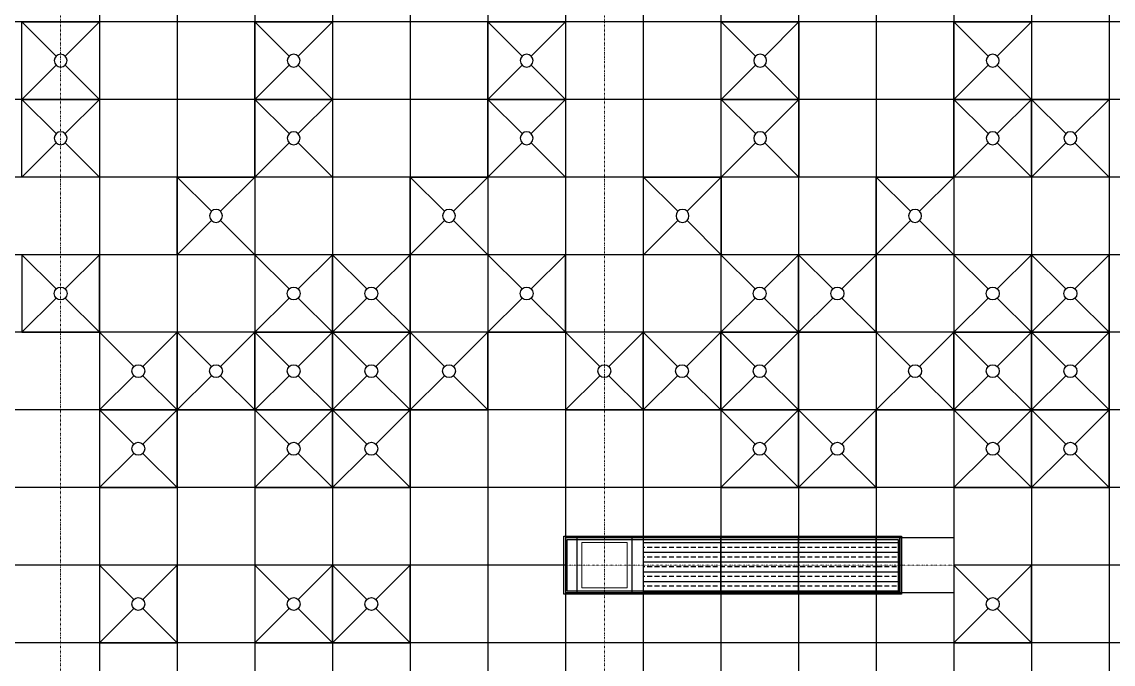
# Model space of a CAD drawing. Extents: x -32000 to 290600, y -111057 to 131250.
# Drawn here: x 217800 to 234661, y 58470 to 68400 of the extents above; entities that cross this region are included whole.
import ezdxf

# ---------------------------------------------------------------- set-up
doc = ezdxf.new("R2010")
doc.units = 0
doc.header["$LTSCALE"] = 5
doc.linetypes.add('H12PL3$0$JJP_三點線', pattern=[0.9, 0.3, -0.15, 0, -0.15, 0, -0.15, 0, -0.15])
for name, color, linetype in [('H12PL3$0$S-COL', 252, 'Continuous'), ('H12PL3$0$S-GRID', 252, 'Continuous'), ('XFDC30-200K$0$A-C-4500 (50K)', 9, 'Continuous'), ('XFDC30-50K$0$A-C-4500 (50K)', 9, 'Continuous'), ('XFDH30-50K$0$A-DR (50k)', 8, 'Continuous'), ('XFDH30-50K$0$A-FFU-1200x1200_FAB B', 8, 'Continuous'), ('XFDP30$0$A-W-P1S (50K)', 9, 'Continuous')]:
    doc.layers.add(name, color=color, linetype=linetype)

# ---------------------------------------------------------------- blocks, each defined once
blk = doc.blocks.new('XFDP30')
at = {"layer": 'XFDP30$0$A-W-P1S (50K)'}
for points in [[(226175, 60450), (231390, 60450), (231390, 59550), (226175, 59550)], [(226225, 60400), (231340, 60400), (231340, 59600), (226225, 59600)]]:
    blk.add_lwpolyline(points, close=True, dxfattribs=at)
blk = doc.blocks.new('H12PL3')
at = {"layer": 'H12PL3$0$S-COL', "lineweight": 0, "flags": 128}
blk.add_lwpolyline([(226450, 59650), (227150, 59650), (227150, 60350), (226450, 60350)], close=True, dxfattribs=at)
at = {"layer": 'H12PL3$0$S-GRID', "linetype": 'H12PL3$0$JJP_三點線', "lineweight": 0}
for p, q in [((218400, 128250), (218400, -28000)), ((226800, 128250), (226800, -28000)), ((-29000, 60000), (289600, 60000))]:
    blk.add_line(p, q, dxfattribs=at)
blk.add_blockref('XFDP30', (0, 0))
blk = doc.blocks.new('XFDC30-50K')
at = {"layer": 'XFDC30-50K$0$A-C-4500 (50K)', "ltscale": 0.3}
for p, q in [((219000, 87000, 0), (219000, 3000, 0)), ((220200, 87000, 0), (220200, 3000, 0)), ((221400, 87000, 0), (221400, 3000, 0)), ((222600, 87000, 0), (222600, 3000, 0)), ((223800, 87000, 0), (223800, 3000, 0)), ((225000, 87000, 0), (225000, 3000, 0)), ((226200, 87000, 0), (226200, 3000, 0)), ((227400, 87000, 0), (227400, 3000, 0)), ((228600, 87000, 0), (228600, 3000, 0)), ((229800, 87000, 0), (229800, 3000, 0)), ((231000, 87000, 0), (231000, 3000, 0)), ((232200, 87000, 0), (232200, 3000, 0)), ((233400, 87000, 0), (233400, 3000, 0)), ((234600, 87000, 0), (234600, 3000, 0)), ((243000, 68400), (174600, 68400)), ((243000, 67200), (174600, 67200)), ((243000, 66000), (174600, 66000)), ((243000, 64800), (174600, 64800)), ((243000, 63600), (174600, 63600)), ((243000, 62400), (174600, 62400)), ((243000, 61200), (174600, 61200)), ((232200, 60425), (226200, 60425)), ((226375, 60425), (226375, 59575)), ((227225, 60425), (227225, 59575)), ((231365, 60425), (231365, 59575)), ((226200, 60000), (215400, 60000)), ((243000, 60000), (232200, 60000)), ((232200, 59575), (226200, 59575)), ((243000, 58800), (174600, 58800))]:
    blk.add_line(p, q, dxfattribs=at)
blk = doc.blocks.new('XFDC30-200K')
at = {"layer": 'XFDC30-200K$0$A-C-4500 (50K)', "ltscale": 0.3}
for p, q in [((219000, 87000, 0), (219000, 3000, 0)), ((220200, 87000, 0), (220200, 3000, 0)), ((221400, 87000, 0), (221400, 3000, 0)), ((222600, 87000, 0), (222600, 3000, 0)), ((223800, 87000, 0), (223800, 3000, 0)), ((225000, 87000, 0), (225000, 3000, 0)), ((226200, 87000, 0), (226200, 3000, 0)), ((227400, 87000, 0), (227400, 3000, 0)), ((228600, 87000, 0), (228600, 3000, 0)), ((229800, 87000, 0), (229800, 3000, 0)), ((231000, 87000, 0), (231000, 3000, 0)), ((232200, 87000, 0), (232200, 3000, 0)), ((233400, 87000, 0), (233400, 3000, 0)), ((234600, 87000, 0), (234600, 3000, 0)), ((243000, 68400), (174600, 68400)), ((243000, 67200), (174600, 67200)), ((243000, 66000), (174600, 66000)), ((243000, 64800), (174600, 64800)), ((243000, 63600), (174600, 63600)), ((243000, 62400), (174600, 62400)), ((243000, 61200), (174600, 61200)), ((232200, 60425), (226200, 60425)), ((226375, 60425), (226375, 59575)), ((227225, 60425), (227225, 59575)), ((231365, 60425), (231365, 59575)), ((226200, 60000), (215400, 60000)), ((243000, 60000), (232200, 60000)), ((232200, 59575), (226200, 59575)), ((243000, 58800), (174600, 58800))]:
    blk.add_line(p, q, dxfattribs=at)
blk = doc.blocks.new('XFDH30-50K$0$FFU-1212')
for p, q in [((0, 120), (52.9, 67.1)), ((67.1, 67.1), (120, 120)), ((0, 0), (52.9, 52.9)), ((67.1, 52.9), (120, 0))]:
    blk.add_line(p, q)
blk.add_lwpolyline([(0, 0), (120, 0), (120, 120), (0, 120)], close=True)
blk.add_circle((60, 60), 10)
blk = doc.blocks.new('*U235')
h = blk.add_hatch()
h.set_pattern_fill('ANSI33', color=256, scale=60, angle=135, style=0)
h.set_pattern_definition([(180, (70, 35), (-3e-15, -15), []), (180, (62.5, 42.5), (-3e-15, -15), [7.5, -3.75])])
h.paths.add_polyline_path([(0, 85), (0, 0), (120, 0), (120, 80), (120, 80), (120, 85)])
blk.add_lwpolyline([(0, 85), (0, 0), (120, 0), (120, 80), (120, 80), (120, 85), (0, 85)])
blk = doc.blocks.new('*U236')
h = blk.add_hatch()
h.set_pattern_fill('ANSI33', color=256, scale=60, angle=135, style=0)
h.set_pattern_definition([(180, (-13.5, 35), (-3e-15, -15), []), (180, (-21, 42.5), (-3e-15, -15), [7.5, -3.75])])
h.paths.add_polyline_path([(0, 85), (0, 0), (36.5, 0), (36.5, 80), (36.5, 80), (36.5, 85)])
blk.add_lwpolyline([(0, 85), (0, 0), (36.5, 0), (36.5, 80), (36.5, 80), (36.5, 85), (0, 85)])
blk = doc.blocks.new('XFDH30-50K')
at = {"layer": 'XFDH30-50K$0$A-DR (50k)', "xscale": 10, "yscale": 10, "zscale": 10}
for name, p in [('*U235', (227400, 59575)), ('*U235', (228600, 59575)), ('*U235', (229800, 59575)), ('*U236', (231000, 59575))]:
    blk.add_blockref(name, p, dxfattribs=at)
at = {"layer": 'XFDH30-50K$0$A-FFU-1200x1200_FAB B', "yscale": 10, "zscale": 10}
for p, xscale, rotation in [((219000, 68400), -10, 89.9999999999992), ((222600, 68400), -10, 89.9999999999992), ((226200, 68400), -10, 89.9999999999992), ((229807, 68400), -10, 89.9999999999992), ((233400, 68400), -10, 89.9999999999992), ((219000, 67200), -10, 89.9999999999992), ((222600, 67200), -10, 89.9999999999992), ((226200, 67200), -10, 89.9999999999992), ((229807, 67200), -10, 89.9999999999992), ((233400, 67200), -10, 89.9999999999992), ((234600, 67200), -10, 89.9999999999992), ((221400, 66000), -10, 89.9999999999992), ((225000, 66000), -10, 89.9999999999992), ((228607, 66000), -10, 89.9999999999992), ((232200, 66000), -10, 89.9999999999992), ((219000, 63600), 10, 90.00000000000001), ((222600, 63600), 10, 90.00000000000001), ((223800, 63600), 10, 90.00000000000001), ((226200, 63600), 10, 90.00000000000001), ((229800, 63600), 10, 90.00000000000001), ((231000, 63600), 10, 90.00000000000001), ((233400, 63600), 10, 90.00000000000001), ((234600, 63600), 10, 90.00000000000001), ((220200, 62400), 10, 90.00000000000001), ((221400, 62400), 10, 90.00000000000001), ((222600, 62400), 10, 90.00000000000001), ((223800, 62400), 10, 90.00000000000001), ((225000, 62400), 10, 90.00000000000001), ((227400, 62400), 10, 90.00000000000001), ((228600, 62400), 10, 90.00000000000001), ((229800, 62400), 10, 90.00000000000001), ((232200, 62400), 10, 90.00000000000001), ((233400, 62400), 10, 90.00000000000001), ((234600, 62400), 10, 90.00000000000001), ((220200, 61200), 10, 90.00000000000001), ((222600, 61200), 10, 90.00000000000001), ((223800, 61200), 10, 90.00000000000001), ((229800, 61200), 10, 90.00000000000001), ((231000, 61200), 10, 90.00000000000001), ((233400, 61200), 10, 90.00000000000001), ((234600, 61200), 10, 90.00000000000001), ((220200, 58800), 10, 90.00000000000001), ((222600, 58800), 10, 90.00000000000001), ((223800, 58800), 10, 90.00000000000001), ((233400, 58800), 10, 90.00000000000001)]:
    blk.add_blockref('XFDH30-50K$0$FFU-1212', p, dxfattribs=dict(at, xscale=xscale, rotation=rotation))

msp = doc.modelspace()

# ---------------------------------------------------------------- block references
for name in ['H12PL3', 'XFDC30-200K', 'XFDC30-50K', 'XFDH30-50K']:
    msp.add_blockref(name, (0, 0))

doc.saveas('drawing.dxf')
